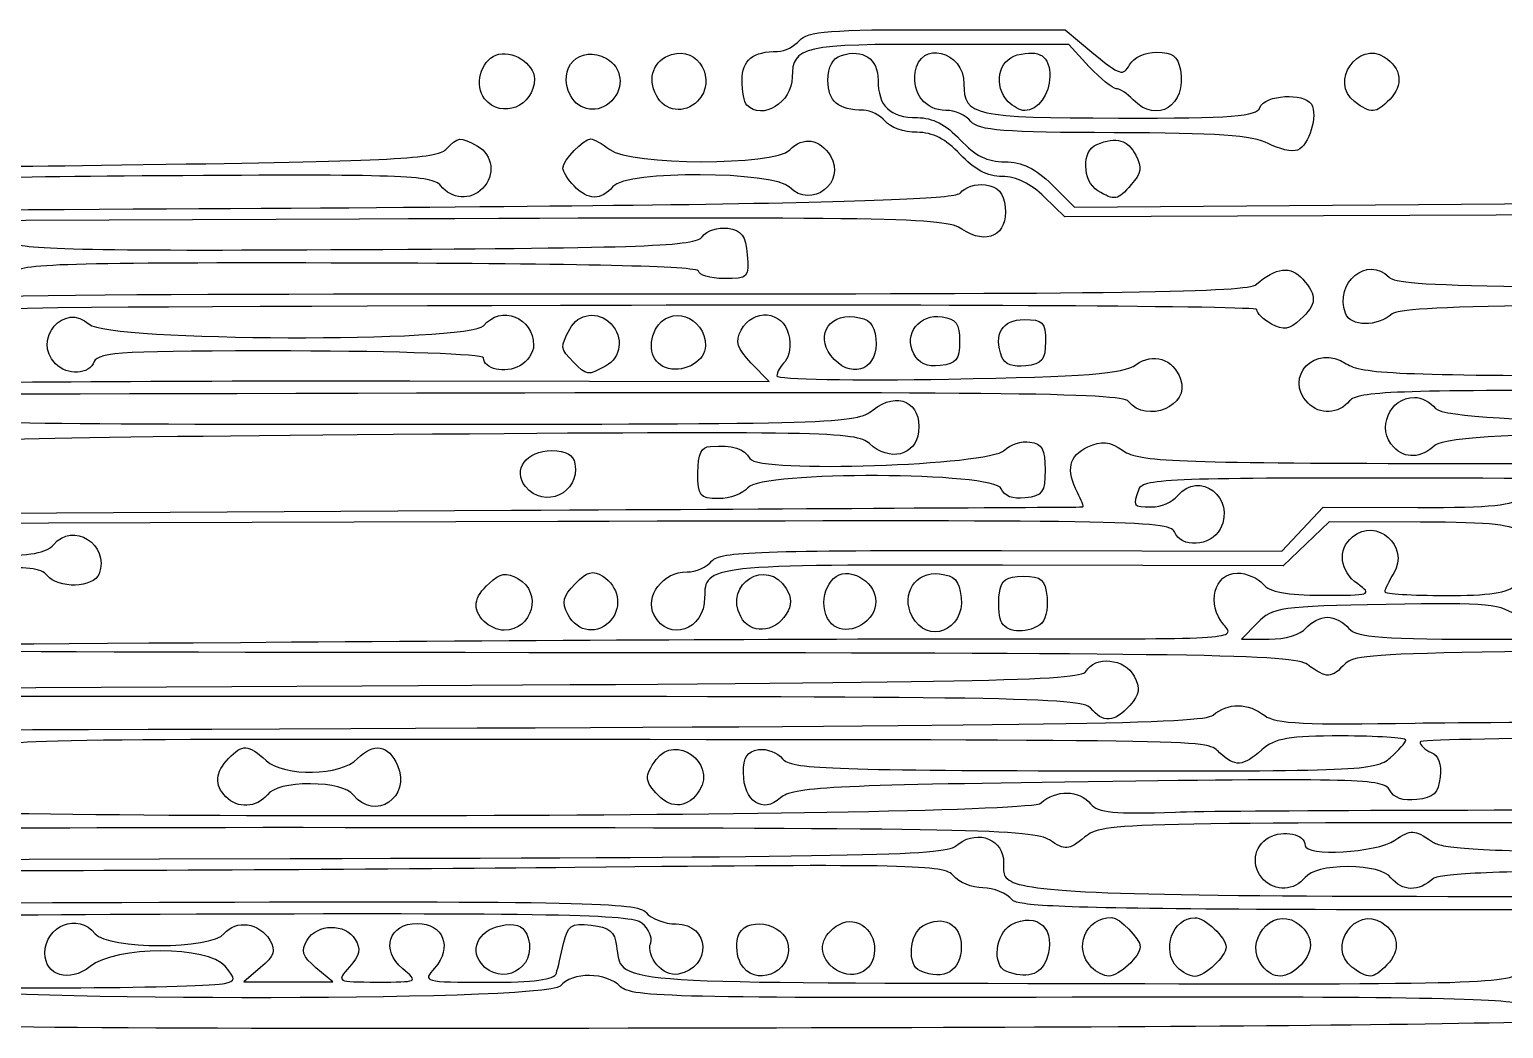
# Model space of a CAD drawing. Extents: x 25 to 242, y 39 to 365.
# Drawn here: x 58.34 to 101.61, y 118.21 to 147.56 of the extents above; entities that cross this region are included whole.
import ezdxf

# ---------------------------------------------------------------- set-up
doc = ezdxf.new("R2010")
doc.units = 0
doc.layers.add('Layer_1', color=7, linetype='CONTINUOUS')

msp = doc.modelspace()

# ---------------------------------------------------------------- linework, layer by layer
at = {"layer": 'Layer_1', "color": 7}
for points in [[(84.972233, 147.552573), (88.741353, 147.544573), (89.584323, 146.846403)], [(89.448843, 146.465743), (88.846873, 147.113423), (85.040613, 147.121423)], [(74.322693, 142.961643), (74.322693, 142.961403)], [(88.346543, 143.003533), (89.016033, 142.338513), (101.641209, 142.433313), (114.266379, 142.528013), (114.865219, 141.883703), (115.464059, 141.239393), (122.989799, 141.223393), (130.515549, 141.207393), (130.517549, 141.853783), (130.519549, 142.500173), (131.951219, 142.497173)], [(130.896149, 141.456033), (130.829749, 140.883603), (123.190199, 140.843203), (115.550639, 140.802903), (114.805049, 141.477623), (114.059459, 142.152323), (101.393549, 142.101323), (88.727643, 142.050323), (88.126243, 142.644123)], [(68.023243, 141.987403), (50.874263, 141.916103), (49.304283, 140.329673)], [(69.499563, 137.236973), (80.049593, 137.221673), (79.527323, 137.759993)], [(55.142843, 132.722613), (55.785213, 133.341773), (72.491783, 133.434273)], [(86.869183, 132.250123), (95.104689, 132.232623), (95.710689, 132.877733), (96.316679, 133.522843), (99.088539, 133.516843)], [(73.852193, 133.101293), (55.888003, 133.045593), (55.193573, 132.359083)], [(99.175169, 133.085543), (96.491299, 133.091543), (95.814409, 132.446583), (95.137529, 131.801623), (86.901233, 131.819123)], [(79.216343, 130.309293), (79.215993, 130.309323)], [(94.383909, 130.128453), (93.914409, 129.649653), (94.729249, 129.647653)], [(46.095543, 129.114883), (47.028283, 128.171343), (68.101993, 128.278393)], [(68.011503, 127.963483), (46.812363, 127.961483), (45.926613, 128.857503)], [(95.852349, 128.901533), (95.852379, 128.902073)], [(64.101913, 125.015983), (64.101883, 125.015853)], [(45.860913, 122.199523), (46.817053, 123.155383), (65.995333, 123.202983)], [(94.564869, 122.582323), (94.564869, 122.582433)], [(65.124143, 120.001133), (64.626743, 119.584743), (65.934153, 119.581743), (67.241553, 119.578743), (66.746763, 119.997243)]]:
    msp.add_lwpolyline(points, dxfattribs=at)
for points in [[(71.697273, 145.523173)], [(74.219063, 145.620273)], [(76.740743, 145.615273)], [(87.071023, 145.436563)], [(97.238199, 145.439553)], [(79.393533, 145.337883)], [(94.697469, 144.209633)], [(89.700163, 142.822883)], [(96.966979, 139.221583)], [(59.098143, 137.740793)], [(74.306573, 137.788513)], [(77.093253, 137.601693)], [(81.961973, 137.864603)], [(84.296343, 138.032423)], [(86.881563, 137.934823)], [(90.595883, 136.633503)], [(98.387039, 135.286363)], [(77.958893, 134.532493)], [(72.899613, 134.130453)], [(74.149643, 130.364323)], [(81.767163, 130.255023)], [(84.250013, 130.316723)], [(71.683063, 130.170953)], [(86.853193, 130.187793)], [(89.483183, 127.626933)], [(76.799043, 125.058153)], [(71.595103, 120.127963)], [(79.212713, 120.123963)], [(81.836593, 120.082563)], [(84.480193, 119.901683)], [(87.001903, 119.896683)], [(89.513443, 120.007253)], [(92.035123, 120.002253)], [(94.523329, 120.051233)], [(97.158929, 120.016353)]]:
    msp.add_lwpolyline(points, close=True, dxfattribs=at)
for points in [[(80.940503, 147.237933), (81.156073, 147.502793), (81.878263, 147.559143), (84.972233, 147.552573)], [(74.219063, 145.620273), (73.801323, 146.426303), (74.496333, 147.135173), (75.280223, 146.702583)], [(80.300523, 146.916113), (80.508073, 146.915583), (80.796063, 147.060493), (80.940503, 147.237933)], [(85.040613, 147.121423), (81.046603, 147.129423), (80.729803, 147.059423), (80.727003, 146.160993)], [(84.336253, 146.301303), (84.472253, 147.258823), (85.772843, 146.941873), (85.769753, 145.951983)], [(97.238199, 145.439563), (96.491079, 146.002593), (97.334299, 147.254653), (98.118059, 146.745903)], [(71.697273, 145.523173), (71.393603, 145.900453), (71.583743, 146.629983), (72.031343, 146.804903)], [(72.031343, 146.804903), (72.483023, 146.981453), (73.163133, 146.560093), (73.161713, 146.104583)], [(75.280223, 146.702583), (75.736303, 146.450933), (75.808673, 145.847953), (75.429243, 145.460933)], [(76.740743, 145.615273), (76.467703, 146.142103), (76.656043, 146.653353), (77.186153, 146.824593)], [(77.186153, 146.824593), (77.972003, 147.078403), (78.541833, 146.058633), (77.950923, 145.455933)], [(79.255723, 146.069333), (79.257723, 146.659123), (79.576533, 146.917643), (80.300523, 146.916113)], [(81.777743, 146.059723), (81.778743, 146.463933), (81.911073, 146.710983), (82.170713, 146.794853)], [(82.170713, 146.794853), (82.805403, 146.999833), (83.250733, 146.699653), (83.248763, 146.068103)], [(87.071023, 145.436563), (86.623623, 145.897713), (86.772123, 146.665663), (87.336543, 146.809613)], [(87.336543, 146.809613), (87.996563, 146.977933), (88.294043, 146.780513), (88.292153, 146.175383)], [(89.584323, 146.846403), (90.347043, 146.214693), (90.446783, 146.183713), (90.632133, 146.520973)], [(90.632133, 146.520973), (90.751253, 146.737743), (91.086193, 146.893193), (91.432463, 146.892463)], [(91.432463, 146.892463), (91.894473, 146.891463), (92.049233, 146.775013), (92.122923, 146.372863)], [(98.118059, 146.745903), (98.618259, 146.421223), (98.678169, 145.922243), (98.267279, 145.503153)], [(85.241993, 145.182263), (84.637893, 145.183263), (84.246223, 145.667443), (84.336253, 146.301303)], [(90.236643, 145.817673), (90.134433, 145.817893), (89.779923, 146.109523), (89.448843, 146.465743)], [(92.122923, 146.372863), (92.315173, 145.323783), (91.439943, 144.768523), (90.736683, 145.493413)], [(73.161713, 146.104583), (73.158713, 145.294093), (72.191053, 144.909733), (71.697273, 145.523173)], [(79.393533, 145.337963), (79.316733, 145.417063), (79.254713, 145.746243), (79.255723, 146.069333)], [(80.727003, 146.160993), (80.725003, 145.413423), (79.846273, 144.871213), (79.393533, 145.337883)], [(82.817193, 145.187123), (82.084263, 145.189123), (81.775843, 145.447613), (81.777743, 146.059723)], [(83.248763, 146.068103), (83.246763, 145.307023), (83.600343, 144.969993), (84.403833, 144.968283)], [(85.769753, 145.951983), (85.766753, 145.028893), (86.057523, 144.965063), (90.304243, 144.956043)], [(88.292153, 146.175383), (88.290153, 145.659673), (87.932853, 145.176173), (87.553543, 145.176983)], [(75.429243, 145.460933), (75.049803, 145.073933), (74.462113, 145.151313), (74.219063, 145.620273)], [(77.950923, 145.455933), (77.571493, 145.068913), (76.983793, 145.146323), (76.740743, 145.615273)], [(87.553543, 145.176983), (87.426413, 145.177243), (87.209273, 145.294053), (87.071023, 145.436563)], [(90.736683, 145.493413), (90.563873, 145.671543), (90.338853, 145.817463), (90.236643, 145.817673)], [(94.459429, 145.270413), (94.599339, 145.640843), (95.758119, 145.711773), (95.967179, 145.362713)], [(98.267279, 145.503153), (97.853319, 145.080923), (97.724619, 145.072983), (97.238199, 145.439553)], [(83.455143, 144.862573), (83.311823, 145.040633), (83.024743, 145.186683), (82.817193, 145.187123)], [(84.403833, 144.968283), (84.856353, 144.967283), (85.243533, 144.767263), (85.659953, 144.319223)], [(85.976483, 144.857503), (85.833153, 145.035563), (85.502633, 145.181703), (85.241993, 145.182263)], [(90.304243, 144.956043), (93.695479, 144.949043), (94.356879, 144.998843), (94.459429, 145.270413)], [(95.967179, 145.362713), (96.166429, 145.029983), (95.902079, 144.148513), (95.563269, 144.016093)], [(84.386183, 144.537393), (84.017443, 144.538183), (83.598473, 144.684503), (83.455143, 144.862573)], [(85.658593, 143.888293), (85.236043, 144.342943), (84.856813, 144.536393), (84.386183, 144.537393)], [(90.179993, 144.525373), (86.931543, 144.532373), (86.191173, 144.590773), (85.976483, 144.857503)], [(94.697469, 144.209623), (94.260729, 144.443273), (93.177089, 144.519003), (90.179993, 144.525373)], [(70.561723, 144.034633), (70.933993, 144.414333), (70.966103, 144.417623), (71.488223, 144.129533)], [(71.488223, 144.129533), (71.945533, 143.877183), (72.018503, 143.274543), (71.638653, 142.887103)], [(73.994103, 143.485373), (73.994893, 143.711403), (74.598353, 144.345963), (74.812203, 144.345503)], [(74.812203, 144.345503), (74.897403, 144.345323), (75.150283, 144.202423), (75.374093, 144.027963)], [(80.655763, 144.020963), (81.052843, 144.425983), (81.541663, 144.354503), (81.851953, 143.846073)], [(85.659953, 144.319223), (86.095423, 143.850673), (86.457603, 143.671133), (86.969483, 143.670043)], [(89.700153, 142.822883), (89.242543, 143.097643), (89.221713, 144.008333), (89.669053, 144.183143)], [(89.669053, 144.183143), (90.256203, 144.412653), (90.577483, 144.322873), (90.816003, 143.862653)], [(95.563269, 144.016093), (95.403089, 143.953493), (95.013479, 144.040593), (94.697469, 144.209633)], [(54.029153, 143.853403), (54.398213, 143.509163), (55.032783, 143.489673), (62.338733, 143.598073)], [(62.338733, 143.598073), (68.929103, 143.695873), (70.300953, 143.768673), (70.561723, 144.034633)], [(75.374093, 144.027963), (75.973293, 143.560843), (80.199223, 143.555023), (80.655763, 144.020963)], [(81.851953, 143.846073), (82.327483, 143.066873), (81.288363, 142.266553), (80.652333, 142.922143)], [(86.892713, 143.239273), (86.464633, 143.240063), (86.066233, 143.449713), (85.658593, 143.888293)], [(86.969483, 143.670043), (87.474283, 143.669043), (87.868913, 143.477963), (88.346543, 143.003533)], [(90.816003, 143.862653), (91.001793, 143.504173), (90.974903, 143.329933), (90.683073, 143.001073)], [(62.195673, 143.258873), (56.205313, 143.217573), (54.196003, 143.138233), (53.997203, 142.935343)], [(70.405713, 142.972103), (70.161943, 143.274963), (69.231803, 143.307453), (62.195673, 143.258873)], [(74.322693, 142.961403), (74.141653, 143.148003), (73.993783, 143.383813), (73.994103, 143.485373)], [(80.652333, 142.922143), (80.188513, 143.400213), (75.849633, 143.418433), (75.463403, 142.943943)], [(88.126243, 142.644123), (87.742583, 143.022953), (87.295983, 143.238423), (86.892713, 143.239273)], [(71.638653, 142.887103), (71.286703, 142.528133), (70.732313, 142.566373), (70.405713, 142.972103)], [(75.463403, 142.943943), (75.125773, 142.529113), (74.736523, 142.535193), (74.322693, 142.961643)], [(85.666493, 142.757553), (85.789083, 142.928133), (86.120383, 143.033763), (86.402723, 142.992283)], [(86.402723, 142.992283), (86.780403, 142.936783), (86.932803, 142.764063), (86.979393, 142.338693)], [(90.683073, 143.001073), (90.266153, 142.531273), (90.204453, 142.520073), (89.700163, 142.822883)], [(51.505033, 142.238963), (77.343513, 142.344583), (85.458243, 142.467783), (85.666493, 142.757553)], [(85.711883, 141.693743), (85.213173, 142.031013), (83.871043, 142.053303), (68.023243, 141.987403)], [(86.979393, 142.338693), (87.068693, 141.523423), (86.438153, 141.202573), (85.711883, 141.693743)], [(78.089493, 141.470873), (78.218293, 141.650403), (78.547063, 141.759203), (78.833593, 141.717113)], [(78.833593, 141.717113), (79.240583, 141.657313), (79.360123, 141.496573), (79.410603, 140.941293)], [(57.828483, 141.327593), (57.968613, 141.093623), (59.833673, 141.050663), (67.929543, 141.094913)], [(67.929543, 141.094913), (76.440353, 141.141413), (77.891703, 141.195153), (78.089493, 141.470873)], [(67.989733, 140.696223), (59.305123, 140.714723), (57.985533, 140.675323), (57.879493, 140.394503)], [(77.977333, 140.459543), (77.977863, 140.600153), (74.508483, 140.682373), (67.989733, 140.696223)], [(79.410603, 140.941293), (79.471703, 140.269493), (79.443703, 140.240963), (78.725463, 140.242473)], [(96.966979, 139.221563), (96.634899, 140.117053), (97.621219, 140.931743), (98.251229, 140.282343)], [(78.725463, 140.242473), (78.313623, 140.243273), (77.976963, 140.340973), (77.977333, 140.459543)], [(94.354839, 140.071823), (94.929429, 140.571903), (95.367739, 140.622253), (95.713889, 140.227933)], [(95.713889, 140.227933), (96.148579, 139.732773), (96.134039, 139.490773), (95.642289, 139.036883)], [(98.251229, 140.282343), (98.537599, 139.987173), (100.994889, 139.953213), (120.499129, 139.974973)], [(52.800753, 139.292483), (53.069913, 139.736153), (55.914163, 139.799903), (75.125993, 139.792853)], [(75.125993, 139.792853), (90.513013, 139.786853), (94.087409, 139.839053), (94.354839, 140.071823)], [(73.928943, 139.447813), (51.655643, 139.375813), (52.860423, 139.448083), (52.712483, 138.173713)], [(59.098143, 137.740813), (58.405993, 138.454253), (59.367423, 139.573613), (60.091933, 138.897843)], [(71.668113, 138.856043), (72.173193, 139.476593), (73.139853, 139.096743), (73.137303, 138.278753)], [(94.364869, 139.330063), (94.365139, 139.431143), (85.169023, 139.484133), (73.928943, 139.447813)], [(76.719343, 138.753193), (77.107473, 139.491573), (78.183383, 139.134373), (78.180683, 138.268053)], [(79.232083, 138.730223), (79.573013, 139.378803), (80.453293, 139.299573), (80.621003, 138.605203)], [(120.528089, 139.574383), (102.446699, 139.511183), (98.615909, 139.447163), (98.340669, 139.203383)], [(74.196903, 138.757113), (74.443533, 139.226303), (75.031383, 139.301803), (75.408813, 138.912753)], [(75.408813, 138.912753), (75.786253, 138.523703), (75.709523, 137.921383), (75.250643, 137.670973)], [(81.961973, 137.864603), (81.376173, 138.468413), (81.731853, 139.214803), (82.557903, 139.115163)], [(82.557903, 139.115163), (82.992623, 139.062763), (83.135923, 138.915043), (83.184773, 138.469033)], [(84.296343, 138.032423), (83.995323, 138.613243), (84.458333, 139.215913), (85.129783, 139.117263)], [(85.129783, 139.117263), (85.544043, 139.056363), (85.642743, 138.917063), (85.641113, 138.395453)], [(86.881563, 137.934823), (86.631823, 138.608273), (86.887563, 139.039153), (87.537273, 139.037773)], [(87.537273, 139.037773), (88.094453, 139.036773), (88.164593, 138.963973), (88.162803, 138.390053)], [(94.801309, 138.905123), (94.560949, 139.037763), (94.364559, 139.228973), (94.364869, 139.330063)], [(95.642289, 139.036883), (95.320019, 138.739383), (95.149949, 138.712753), (94.801309, 138.905123)], [(98.340669, 139.203383), (97.904749, 138.817293), (97.113009, 138.827763), (96.966979, 139.221583)], [(60.091933, 138.897843), (60.626293, 138.399413), (71.265183, 138.361043), (71.668113, 138.856043)], [(74.306573, 137.788513), (73.917153, 138.189913), (73.913883, 138.218723), (74.196903, 138.757113)], [(77.093253, 137.601693), (76.624413, 137.713093), (76.451893, 138.244403), (76.719343, 138.753193)], [(79.527323, 137.759993), (79.099283, 138.201193), (79.046013, 138.376263), (79.232083, 138.730223)], [(80.621003, 138.605203), (80.696703, 138.291843), (80.651603, 137.945063), (80.517453, 137.808203)], [(83.184773, 138.469033), (83.277573, 137.621543), (82.547773, 137.260783), (81.961973, 137.864603)], [(66.014453, 138.113923), (61.184913, 138.124223), (60.345403, 138.078923), (60.241173, 137.802993)], [(71.665163, 137.909513), (71.665423, 138.017653), (69.190523, 138.107183), (66.014453, 138.113923)], [(73.137303, 138.278753), (73.136773, 138.069603), (72.953533, 137.798853), (72.730373, 137.677093)], [(78.180683, 138.268053), (78.179683, 137.831163), (77.606013, 137.479853), (77.093253, 137.601693)], [(85.641113, 138.395453), (85.639113, 137.854463), (85.547113, 137.738373), (85.075143, 137.683483)], [(88.162803, 138.390053), (88.160803, 137.844733), (88.070203, 137.733163), (87.581493, 137.676593)], [(90.812813, 137.709873), (91.326293, 138.076703), (91.906113, 137.888683), (92.130953, 137.282383)], [(95.869379, 136.584563), (95.130599, 137.346053), (96.100459, 138.342523), (96.993429, 137.739453)], [(60.241173, 137.802993), (60.094813, 137.415493), (59.447903, 137.380273), (59.098143, 137.740793)], [(72.730373, 137.677093), (72.302913, 137.443833), (71.664143, 137.583193), (71.665163, 137.909513)], [(75.250643, 137.670973), (74.724063, 137.383633), (74.695993, 137.387113), (74.306573, 137.788513)], [(80.517453, 137.808203), (80.386803, 137.674963), (80.279653, 137.483183), (80.279343, 137.382043)], [(85.075143, 137.683483), (84.688773, 137.638583), (84.443523, 137.748383), (84.296343, 138.032423)], [(85.315323, 137.289343), (89.382383, 137.363043), (90.440603, 137.443933), (90.812813, 137.709873)], [(87.581493, 137.676593), (87.211803, 137.633793), (86.958553, 137.727193), (86.881563, 137.934823)], [(96.993429, 137.739453), (97.427469, 137.446323), (98.553889, 137.397623), (105.229219, 137.383443)], [(52.434773, 137.140273), (56.017893, 137.201873), (63.697043, 137.245363), (69.499563, 137.236973)], [(80.279343, 137.382043), (80.279073, 137.280913), (82.545213, 137.239203), (85.315323, 137.289343)], [(92.130953, 137.282383), (92.418391, 136.507283), (91.134363, 135.964523), (90.595883, 136.633503)], [(67.976833, 136.867093), (47.975523, 136.810793), (45.557953, 136.839693), (45.233613, 137.138333)], [(90.595883, 136.633463), (90.395083, 136.882933), (86.800403, 136.920063), (67.976833, 136.867093)], [(83.104653, 136.384663), (83.809473, 136.950213), (84.536393, 136.600263), (84.437123, 135.743173)], [(105.159589, 136.952613), (98.474989, 136.966813), (97.313209, 136.922713), (97.088399, 136.646563)], [(98.387039, 135.286343), (97.867739, 135.821603), (98.254869, 136.751783), (98.996299, 136.750213)], [(98.996299, 136.750213), (99.190179, 136.749693), (99.466079, 136.603773), (99.609409, 136.425713)], [(55.050513, 136.312743), (55.389743, 135.996353), (56.746503, 135.962373), (69.003823, 135.963523)], [(69.003823, 135.963523), (82.132463, 135.964523), (82.598673, 135.978723), (83.104653, 136.384663)], [(97.088399, 136.646563), (96.772179, 136.258063), (96.213669, 136.229643), (95.869379, 136.584563)], [(99.609409, 136.425713), (100.005779, 135.933283), (110.565799, 135.920983), (110.965849, 136.412613)], [(69.020203, 135.657273), (57.371103, 135.563873), (55.400683, 135.502843), (55.129933, 135.226683)], [(82.992213, 135.395533), (82.622253, 135.740613), (81.662203, 135.758593), (69.020203, 135.657273)], [(84.437123, 135.743173), (84.354723, 135.031973), (83.581473, 134.845923), (82.992213, 135.395533)], [(86.959053, 135.197753), (87.124883, 135.366893), (87.461443, 135.475453), (87.706983, 135.439003)], [(87.706983, 135.439003), (88.065013, 135.385803), (88.152933, 135.223403), (88.151043, 134.618593)], [(89.405403, 135.296513), (89.818883, 135.488523), (90.028523, 135.465493), (90.448363, 135.181953)], [(111.194939, 135.347363), (110.534369, 135.824253), (100.116659, 135.819863), (99.599529, 135.342363)], [(72.899613, 134.130453), (72.504193, 134.621713), (72.919513, 135.189683), (73.673053, 135.188083)], [(73.673053, 135.188083), (74.087983, 135.187293), (74.300143, 135.065183), (74.349253, 134.799233)], [(77.958893, 134.532513), (77.960893, 135.097353), (78.053593, 135.292843), (78.329073, 135.311393)], [(78.329073, 135.311393), (78.981913, 135.355293), (79.323473, 135.249193), (79.487843, 134.951293)], [(79.487843, 134.951293), (79.721933, 134.527053), (86.521383, 134.751363), (86.959053, 135.197753)], [(89.102013, 133.955023), (88.756103, 134.622453), (88.850243, 135.038703), (89.405403, 135.296513)], [(90.448363, 135.181953), (90.913993, 134.867483), (91.952873, 134.824983), (99.571249, 134.808803)], [(99.599529, 135.342363), (99.184099, 134.958883), (98.725289, 134.937683), (98.387039, 135.286363)], [(99.571249, 134.808803), (106.957039, 134.793103), (108.205679, 134.836003), (108.431279, 135.113183)], [(74.349253, 134.799233), (74.507823, 133.940403), (73.446653, 133.450833), (72.899613, 134.130453)], [(86.864803, 134.068233), (86.682093, 134.560933), (79.827633, 134.588793), (79.428533, 134.098433)], [(88.151043, 134.618593), (88.149043, 133.955703), (88.078643, 133.856373), (87.569403, 133.797403)], [(92.036293, 133.855163), (92.674381, 134.639113), (93.771499, 133.791063), (93.294109, 132.882903)], [(78.561233, 133.777073), (78.010253, 133.778073), (77.956753, 133.845373), (77.958893, 134.532493)], [(99.661499, 134.377633), (91.986593, 134.393933), (91.018013, 134.358333), (90.903623, 134.055413)], [(108.656519, 134.018153), (108.335709, 134.317383), (107.230569, 134.361553), (99.661499, 134.377633)], [(79.428533, 134.098433), (79.284103, 133.920983), (78.893813, 133.776373), (78.561233, 133.777073)], [(87.569403, 133.797403), (87.191623, 133.753703), (86.946513, 133.847903), (86.864803, 134.068233)], [(89.258303, 133.532273), (89.291303, 133.535273), (89.220903, 133.725533), (89.102013, 133.955023)], [(90.903623, 134.055413), (90.714563, 133.554813), (90.728813, 133.534743), (91.274063, 133.533583)], [(91.274063, 133.533583), (91.548853, 133.533053), (91.891863, 133.677713), (92.036293, 133.855163)], [(99.088539, 133.516843), (101.296039, 133.511843), (101.913849, 133.576643), (102.122999, 133.833603)], [(72.491783, 133.434273), (81.680393, 133.485173), (89.225333, 133.529273), (89.258303, 133.532273)], [(59.039523, 132.417083), (59.612173, 133.120633), (60.704543, 132.428383), (60.379563, 131.567973)], [(91.946633, 132.805803), (91.827303, 133.127593), (90.310403, 133.152363), (73.852193, 133.101293)], [(93.294109, 132.882903), (93.020779, 132.362913), (92.129783, 132.311933), (91.946633, 132.805803)], [(97.170879, 132.650543), (97.876009, 133.247503), (98.869189, 132.373733), (98.384429, 131.582903)], [(102.119639, 132.756103), (101.912889, 133.012963), (101.304469, 133.081013), (99.175169, 133.085543)], [(57.252323, 132.097683), (58.351153, 132.095683), (58.850253, 132.184583), (59.039523, 132.417083)], [(97.328499, 131.270503), (96.794649, 131.655893), (96.724239, 132.272423), (97.170879, 132.650543)], [(78.371073, 131.944973), (78.596333, 132.221713), (79.805103, 132.265123), (86.869183, 132.250123)], [(79.215993, 130.309323), (78.714103, 131.277723), (79.987773, 132.062203), (80.552533, 131.132513)], [(58.853403, 131.522473), (58.683913, 131.733033), (58.228553, 131.786983), (57.199683, 131.718433)], [(60.379563, 131.567973), (60.222113, 131.151083), (59.177433, 131.119943), (58.853403, 131.522473)], [(71.837213, 131.296363), (72.159483, 131.593863), (72.329553, 131.620503), (72.678183, 131.428123)], [(74.358153, 131.276643), (74.710473, 131.635973), (74.880163, 131.681703), (75.167963, 131.494883)], [(76.675613, 130.350513), (76.385453, 130.910373), (76.927593, 131.624843), (77.641413, 131.623323)], [(77.641413, 131.623323), (77.898293, 131.622793), (78.226633, 131.767523), (78.371073, 131.944973)], [(86.901233, 131.819123), (78.237233, 131.837523), (78.160573, 131.829123), (78.157573, 130.868103)], [(81.767163, 130.255023), (81.462083, 130.855873), (81.842963, 131.659723), (82.392433, 131.574743)], [(82.392433, 131.574743), (83.021433, 131.477443), (83.370993, 130.859213), (83.071873, 130.373063)], [(84.250013, 130.316723), (83.908093, 130.976443), (84.344113, 131.652723), (85.056073, 131.566833)], [(85.056073, 131.566833), (85.502473, 131.513033), (85.633633, 131.369323), (85.687043, 130.875703)], [(93.398039, 130.072893), (92.877189, 130.666203), (93.118359, 131.590423), (93.793659, 131.588993)], [(93.793659, 131.588993), (94.066249, 131.588463), (94.406549, 131.442253), (94.549869, 131.264183)], [(98.384429, 131.582903), (98.240059, 131.347403), (98.121789, 131.104913), (98.121599, 131.044063)], [(71.683063, 130.170953), (71.326703, 130.538283), (71.371673, 130.866613), (71.837213, 131.296363)], [(72.678183, 131.428123), (73.407563, 131.025663), (73.107673, 129.909363), (72.270653, 129.911143)], [(74.149643, 130.364323), (73.953113, 130.743553), (73.988863, 130.899973), (74.358153, 131.276643)], [(75.167963, 131.494883), (75.631263, 131.194143), (75.742573, 130.619333), (75.415363, 130.217323)], [(80.552533, 131.132513), (80.718953, 130.858563), (80.718313, 130.651633), (80.550533, 130.378393)], [(86.809773, 130.995883), (86.865773, 131.392433), (87.011223, 131.495913), (87.510903, 131.494853)], [(87.510903, 131.494853), (88.050033, 131.493853), (88.151093, 131.403253), (88.208743, 130.870353)], [(94.549869, 131.264183), (94.736739, 131.032033), (95.232609, 130.939543), (96.302479, 130.937263)], [(96.302479, 130.937263), (97.712779, 130.934263), (97.768969, 130.952463), (97.328499, 131.270503)], [(99.892439, 130.929643), (101.186639, 130.926643), (101.748779, 131.012743), (101.979839, 131.248403)], [(78.157573, 130.868103), (78.154573, 129.915823), (77.093043, 129.545063), (76.675613, 130.350513)], [(85.687043, 130.875703), (85.792713, 129.898903), (84.689043, 129.469593), (84.250013, 130.316723)], [(86.853173, 130.187793), (86.790373, 130.357063), (86.770873, 130.720703), (86.809773, 130.995883)], [(88.208743, 130.870353), (88.247043, 130.516413), (88.155143, 130.168953), (87.996093, 130.066103)], [(98.121599, 131.044063), (98.121409, 130.983163), (98.918289, 130.931713), (99.892439, 130.929643)], [(102.068329, 130.277633), (101.518729, 130.696413), (101.248569, 130.723403), (98.165629, 130.667443)], [(50.207883, 130.607553), (50.203883, 129.408523), (49.602413, 129.448153), (66.027023, 129.565423)], [(75.415363, 130.217323), (75.046203, 129.763773), (74.423403, 129.836113), (74.149643, 130.364323)], [(80.550533, 130.378393), (80.210003, 129.824963), (79.486783, 129.787523), (79.216343, 130.309293)], [(83.071873, 130.373063), (82.747713, 129.846233), (82.008683, 129.779373), (81.767163, 130.255023)], [(98.165629, 130.667443), (95.066689, 130.611143), (94.823179, 130.576443), (94.383909, 130.128453)], [(95.806689, 129.968553), (95.951119, 130.146003), (96.235259, 130.290853), (96.438119, 130.290413)], [(96.438119, 130.290413), (96.640969, 130.289883), (96.924199, 130.143943), (97.067529, 129.965883)], [(72.270653, 129.911143), (72.085733, 129.911673), (71.821313, 130.028453), (71.683063, 130.170953)], [(87.996093, 130.066103), (87.561983, 129.785413), (86.979403, 129.847453), (86.853193, 130.187793)], [(87.485163, 129.661823), (93.712989, 129.650723), (93.766079, 129.653823), (93.398039, 130.072893)], [(94.729249, 129.647653), (95.197179, 129.646653), (95.655879, 129.783273), (95.806689, 129.968553)], [(97.067529, 129.965883), (97.283779, 129.697233), (98.030039, 129.643213), (101.452719, 129.648513)], [(101.452719, 129.648513), (103.721239, 129.652513), (105.766699, 129.737813), (105.998169, 129.839173)], [(72.995043, 129.250893), (52.461573, 129.263793), (50.569773, 129.294493), (50.219873, 129.620843)], [(66.027023, 129.565423), (74.372653, 129.625023), (84.028823, 129.668373), (87.485163, 129.661823)], [(95.852379, 128.902073), (95.439899, 129.199833), (92.911819, 129.238433), (72.995043, 129.250893)], [(89.348043, 128.699033), (89.606503, 129.169333), (90.497933, 129.082763), (90.768293, 128.561113)], [(122.267539, 129.336003), (98.870359, 129.319803), (97.328079, 129.295803), (96.981729, 128.942433)], [(68.101993, 128.278393), (86.233073, 128.370493), (89.199773, 128.429213), (89.348043, 128.699033)], [(90.768293, 128.561113), (90.954083, 128.202633), (90.927193, 128.028403), (90.635363, 127.699533)], [(96.981729, 128.942433), (96.530619, 128.482243), (96.437879, 128.478893), (95.852349, 128.901533)], [(89.483183, 127.626923), (89.238463, 127.930973), (87.047633, 127.965293), (68.011503, 127.963483)], [(90.635363, 127.699533), (90.191273, 127.199113), (89.845133, 127.177303), (89.483183, 127.626933)], [(93.083499, 127.415693), (93.502619, 127.788373), (94.112979, 127.782553), (94.600899, 127.401293)], [(42.417173, 127.285983), (42.772033, 126.954983), (44.689053, 126.935183), (67.775933, 127.023883)], [(67.775933, 127.023883), (88.522343, 127.103583), (92.807139, 127.169953), (93.083499, 127.415693)], [(94.600899, 127.401293), (94.898729, 127.168533), (95.828139, 127.122673), (99.013209, 127.183563)], [(99.013209, 127.183563), (101.232459, 127.225963), (113.237399, 127.238263), (125.690849, 127.210963)], [(76.738183, 126.113223), (77.288163, 126.879903), (78.508323, 126.016723), (78.011273, 125.212543)], [(96.858689, 126.804723), (95.308619, 126.807723), (94.896899, 126.736523), (94.513699, 126.397493)], [(98.738499, 126.683123), (98.738699, 126.747823), (97.892789, 126.802523), (96.858689, 126.804723)], [(118.229549, 126.805193), (107.740859, 126.811193), (99.158939, 126.734793), (99.158629, 126.634593)], [(72.911063, 126.699013), (57.306483, 126.711013), (57.070883, 126.705013), (57.428723, 126.297323)], [(64.183483, 126.142263), (64.606763, 126.573993), (64.743083, 126.566703), (65.283633, 126.083563)], [(67.969693, 126.138063), (68.443543, 126.621363), (68.872643, 126.548143), (69.141573, 125.938103)], [(93.274659, 126.310193), (92.857929, 126.698893), (93.691979, 126.682963), (72.911063, 126.699013)], [(79.297363, 125.717923), (79.298363, 126.185373), (79.408843, 126.356623), (79.738183, 126.404163)], [(79.738183, 126.404163), (79.979553, 126.438963), (80.298083, 126.317063), (80.446023, 126.133333)], [(94.513699, 126.397493), (93.953759, 125.902123), (93.729129, 125.886313), (93.274659, 126.310193)], [(98.284439, 126.164173), (98.533969, 126.384923), (98.738299, 126.618463), (98.738499, 126.683123)], [(99.158629, 126.634593), (99.158369, 126.534423), (99.306059, 126.393863), (99.486939, 126.322223)], [(64.101883, 125.015853), (63.760503, 125.367743), (63.787333, 125.738243), (64.183483, 126.142263)], [(65.283633, 126.083563), (65.825263, 125.599423), (67.474413, 125.632833), (67.969693, 126.138063)], [(69.141573, 125.938103), (69.553593, 125.003493), (68.476133, 124.285583), (67.842613, 125.072623)], [(76.799083, 125.058153), (76.387763, 125.482113), (76.380153, 125.614083), (76.738183, 126.113223)], [(80.446023, 126.133333), (80.680783, 125.841673), (81.803693, 125.796843), (89.272883, 125.780973)], [(89.272883, 125.780973), (97.326399, 125.763873), (97.857489, 125.785973), (98.284439, 126.164173)], [(99.486939, 126.322223), (99.701419, 126.237223), (99.792009, 125.985473), (99.747359, 125.598353)], [(80.387583, 124.987013), (79.865713, 124.505263), (79.294783, 124.888013), (79.297363, 125.717923)], [(98.260959, 125.219683), (98.084949, 125.544403), (97.318899, 125.565013), (89.419273, 125.457743)], [(99.747359, 125.598353), (99.692459, 125.122403), (99.557469, 124.990803), (99.066289, 124.934443)], [(65.320933, 125.077983), (65.004713, 124.689483), (64.446203, 124.661063), (64.101913, 125.015983)], [(66.582783, 125.398503), (65.950933, 125.399503), (65.486983, 125.281993), (65.320933, 125.077983)], [(67.842613, 125.072623), (67.677833, 125.277343), (67.214633, 125.397153), (66.582783, 125.398503)], [(78.011273, 125.212543), (77.694033, 124.699313), (77.207313, 124.637323), (76.799043, 125.058153)], [(89.419273, 125.457743), (81.810953, 125.354413), (80.724233, 125.297773), (80.387583, 124.987013)], [(88.032013, 124.835253), (88.466973, 125.232853), (89.158283, 125.221433), (89.488503, 124.811253)], [(99.066289, 124.934443), (98.661319, 124.887943), (98.388359, 124.984643), (98.260959, 125.219683)], [(52.643123, 124.753053), (53.149643, 124.319793), (87.555563, 124.399753), (88.032013, 124.835253)], [(89.488503, 124.811253), (89.701843, 124.546203), (90.170553, 124.500973), (91.982653, 124.570533)], [(91.982653, 124.570533), (93.209939, 124.617633), (102.668539, 124.647233), (113.001769, 124.636233)], [(107.059719, 124.248393), (90.199903, 124.265693), (89.845703, 124.257393), (89.321763, 123.837153)], [(70.300023, 124.108173), (55.148843, 124.122673), (52.801353, 124.082873), (52.650453, 123.808273)], [(88.281343, 123.749753), (87.829913, 124.054623), (85.896773, 124.093163), (70.300023, 124.108173)], [(85.525023, 123.567583), (86.060213, 124.050383), (86.842313, 123.846093), (86.927273, 123.201333)], [(89.321763, 123.837153), (88.825613, 123.439053), (88.750733, 123.432773), (88.281343, 123.749753)], [(94.564869, 122.582433), (94.187849, 122.971053), (94.263979, 123.573713), (94.721629, 123.823443)], [(94.721629, 123.823443), (95.149079, 124.056693), (95.787849, 123.917343), (95.786839, 123.591013)], [(98.421469, 123.740983), (98.901969, 124.062103), (98.981919, 124.059893), (99.498149, 123.711283)], [(65.995333, 123.202983), (82.513153, 123.243983), (85.222363, 123.294583), (85.525023, 123.567583)], [(95.786839, 123.591013), (95.785839, 123.254483), (97.871109, 123.373193), (98.421469, 123.740983)], [(99.498149, 123.711283), (100.022929, 123.356843), (101.675079, 123.336723), (127.541979, 123.369663)], [(74.351633, 122.939403), (68.398453, 122.877103), (59.818593, 122.832703), (55.285273, 122.840603)], [(85.461603, 122.697303), (85.200223, 123.022023), (84.243903, 123.042863), (74.351633, 122.939403)], [(86.927273, 123.201333), (87.089223, 121.972123), (84.274863, 122.050973), (125.095399, 122.131973)], [(97.045739, 122.964843), (96.413879, 122.965843), (95.949939, 122.848343), (95.783879, 122.644323)], [(98.305569, 122.638973), (98.140789, 122.843693), (97.677589, 122.963503), (97.045739, 122.964843)], [(127.525429, 123.006693), (104.356369, 122.927793), (99.828639, 122.864053), (99.549799, 122.613173)], [(86.326563, 122.340763), (86.008133, 122.341553), (85.618903, 122.501883), (85.461603, 122.697303)], [(95.783879, 122.644323), (95.467669, 122.255823), (94.909159, 122.227403), (94.564869, 122.582323)], [(99.549799, 122.613173), (99.117079, 122.223843), (98.631619, 122.233923), (98.305569, 122.638973)], [(87.183323, 121.994393), (87.030533, 122.184223), (86.644983, 122.340093), (86.326563, 122.340763)], [(47.762923, 121.561033), (48.091083, 121.838973), (50.074803, 121.888413), (62.155343, 121.919833)], [(58.791953, 120.423843), (58.794953, 121.241833), (59.763533, 121.617573), (60.264723, 120.994893)], [(62.155343, 121.919833), (74.633973, 121.952233), (76.196733, 121.919563), (76.437663, 121.620163)], [(76.318733, 121.304233), (76.018113, 121.561283), (73.809893, 121.601653), (62.177923, 121.562823)], [(76.437663, 121.620163), (76.586453, 121.435293), (76.983273, 121.283473), (77.319483, 121.282763)], [(87.148513, 121.253573), (87.930073, 121.680063), (88.511153, 121.112693), (88.190433, 120.236253)], [(125.017709, 121.727153), (90.738563, 121.656053), (87.436883, 121.679353), (87.183323, 121.994393)], [(94.523329, 120.051253), (93.967249, 120.742103), (94.790449, 121.799773), (95.517099, 121.328083)], [(97.158929, 120.016353), (96.411799, 120.579403), (97.255129, 121.831443), (98.038789, 121.322703)], [(62.177923, 121.562823), (54.177443, 121.536123), (48.238793, 121.432533), (48.024993, 121.315973)], [(64.055703, 120.996893), (64.397943, 121.417353), (65.089983, 121.319763), (65.391163, 120.808553)], [(66.486223, 120.805783), (66.781203, 121.296943), (67.608283, 121.310433), (67.902653, 120.828883)], [(69.294203, 119.964843), (68.634763, 120.515163), (68.886443, 121.298963), (69.722063, 121.297193)], [(69.722063, 121.297193), (70.492543, 121.295193), (70.765473, 120.591613), (70.229713, 119.987873)], [(71.595103, 120.127963), (71.224863, 120.587923), (71.587103, 121.165853), (72.299343, 121.252123)], [(72.299343, 121.252123), (72.695433, 121.300123), (72.875053, 121.197123), (72.977263, 120.863293)], [(74.017803, 120.708633), (74.133173, 121.238863), (74.233353, 121.305493), (74.825053, 121.245583)], [(74.825053, 121.245583), (75.363963, 121.190983), (75.514953, 121.068193), (75.571583, 120.638373)], [(76.573943, 120.732113), (76.629543, 120.879243), (76.514643, 121.136703), (76.318733, 121.304233)], [(77.319483, 121.282763), (78.328483, 121.280763), (78.379883, 120.004113), (77.378983, 119.804823)], [(79.127043, 120.889823), (79.293913, 121.535853), (80.520673, 121.340713), (80.613283, 120.653423)], [(81.836593, 120.082563), (81.458853, 120.471913), (81.577503, 120.976023), (82.116073, 121.269893)], [(82.116073, 121.269893), (82.644293, 121.558133), (83.228883, 121.057243), (83.135793, 120.396163)], [(84.480213, 119.901683), (84.100073, 120.059973), (84.161163, 120.996743), (84.566713, 121.228163)], [(84.566713, 121.228163), (85.159623, 121.566523), (85.692793, 121.276263), (85.690733, 120.616203)], [(87.001903, 119.896683), (86.593483, 120.066743), (86.694983, 121.006083), (87.148513, 121.253573)], [(89.513443, 120.007253), (88.964713, 120.572853), (89.330583, 121.472803), (90.108583, 121.471153)], [(90.108583, 121.471153), (90.340323, 121.470623), (90.945023, 120.845753), (90.944273, 120.607513)], [(92.035123, 120.002253), (91.552713, 120.499513), (91.893223, 121.467723), (92.550031, 121.466323)], [(92.550031, 121.466323), (92.844979, 121.465793), (93.466819, 120.879233), (93.465959, 120.602513)], [(95.517099, 121.328083), (96.017299, 121.003393), (96.077209, 120.504423), (95.666319, 120.085333)], [(98.038789, 121.322703), (98.538989, 120.998013), (98.598899, 120.499043), (98.188009, 120.079953)], [(60.264723, 120.994893), (60.640403, 120.528173), (63.675433, 120.530043), (64.055703, 120.996893)], [(65.391163, 120.808553), (65.578413, 120.490713), (65.528413, 120.339543), (65.124143, 120.001133)], [(66.746763, 119.997243), (66.343723, 120.338093), (66.295403, 120.488043), (66.486223, 120.805783)], [(67.902653, 120.828883), (68.073643, 120.549153), (68.034023, 120.360633), (67.732863, 120.021253)], [(72.977263, 120.863293), (73.249283, 119.975003), (72.177283, 119.404673), (71.595103, 120.127963)], [(77.378983, 119.804823), (76.945953, 119.718623), (76.419973, 120.324433), (76.573943, 120.732113)], [(79.212743, 120.123963), (79.107143, 120.318783), (79.068593, 120.663423), (79.127043, 120.889823)], [(60.114803, 120.030353), (59.510803, 119.545723), (58.789893, 119.760153), (58.791953, 120.423843)], [(64.083843, 120.037353), (63.581143, 120.642673), (60.871933, 120.637953), (60.114803, 120.030353)], [(73.804313, 119.834133), (73.849313, 119.982163), (73.945353, 120.375703), (74.017803, 120.708633)], [(75.571583, 120.638373), (75.719243, 119.517663), (75.186963, 119.561863), (88.884603, 119.532763)], [(80.613283, 120.653423), (80.724713, 119.826423), (79.603703, 119.402653), (79.212713, 120.123963)], [(83.135793, 120.396163), (83.046093, 119.758923), (82.320493, 119.583783), (81.836593, 120.082563)], [(85.690733, 120.616203), (85.688733, 119.899833), (85.190533, 119.605893), (84.480193, 119.901683)], [(90.944273, 120.607513), (90.943473, 120.330793), (90.317923, 119.746983), (90.022973, 119.747613)], [(93.465959, 120.602513), (93.465159, 120.325793), (92.839599, 119.741983), (92.544651, 119.742613)], [(64.061343, 119.528963), (64.399313, 119.618763), (64.400923, 119.655523), (64.083843, 120.037353)], [(67.732863, 120.021253), (67.340593, 119.579223), (67.341823, 119.578543), (68.551623, 119.575973)], [(68.551623, 119.575973), (69.754273, 119.572973), (69.759773, 119.576213), (69.294203, 119.964843)], [(70.229713, 119.987873), (69.868793, 119.581173), (69.898923, 119.573093), (71.792113, 119.569073)], [(75.692353, 119.436423), (75.273163, 119.868503), (74.263373, 119.880623), (73.919143, 119.457623)], [(88.190433, 120.236253), (88.022633, 119.777713), (87.586733, 119.653153), (87.001903, 119.896683)], [(88.884603, 119.532763), (101.331109, 119.506363), (101.711959, 119.517563), (102.226579, 119.930613)], [(90.022973, 119.747613), (89.880983, 119.747883), (89.651693, 119.864753), (89.513443, 120.007253)], [(92.544651, 119.742613), (92.402663, 119.742883), (92.173373, 119.859753), (92.035123, 120.002253)], [(95.666319, 120.085333), (95.242959, 119.653513), (94.852829, 119.641883), (94.523329, 120.051233)], [(98.188009, 120.079953), (97.774049, 119.657723), (97.645339, 119.649783), (97.158929, 120.016353)], [(73.919143, 119.457623), (73.532643, 118.982753), (55.610083, 119.008543), (55.226963, 119.484623)], [(55.603903, 119.743433), (55.936793, 119.432933), (56.514203, 119.387253), (59.843173, 119.408063)], [(59.843173, 119.408063), (61.962803, 119.421263), (63.860983, 119.475663), (64.061343, 119.528963)], [(71.792113, 119.569073), (73.153213, 119.566073), (73.746663, 119.644373), (73.804313, 119.834133)], [(88.946413, 119.127063), (77.394433, 119.098363), (75.988443, 119.131063), (75.692353, 119.436423)], [(102.119519, 118.901133), (101.929599, 119.096893), (98.752329, 119.151393), (88.946413, 119.127063)], [(73.579903, 118.223763), (98.967109, 118.246563), (106.895749, 118.374253), (107.280159, 118.766343)], [(53.891503, 118.492923), (54.165693, 118.258433), (57.744883, 118.209503), (73.579903, 118.223763)]]:
    msp.add_open_spline(points, degree=3, dxfattribs=at)

doc.saveas('drawing.dxf')
